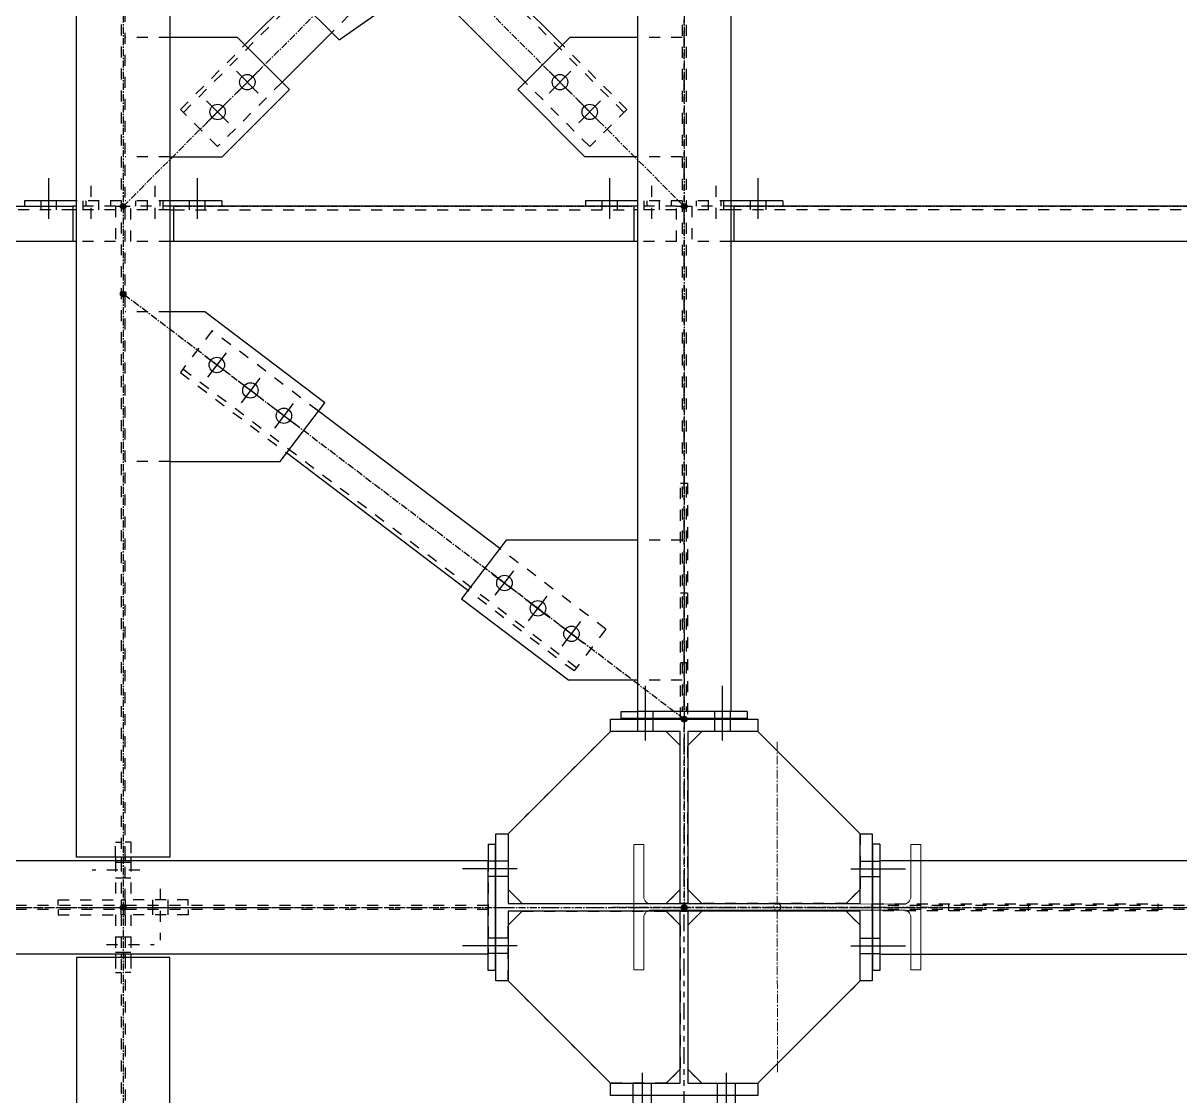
# Model space of a CAD drawing. Header units: inches. Extents: x 209270 to 234360, y -180214 to -150194.
# Drawn here: x 224436 to 226086, y -158533 to -157003 of the extents above; entities that cross this region are included whole.
import ezdxf

# ---------------------------------------------------------------- set-up
doc = ezdxf.new("R2010")
doc.units = ezdxf.units.IN
doc.header["$LTSCALE"] = 10
doc.header["$MEASUREMENT"] = 0
for name, pattern in [('CENTER', [2, 1.25, -0.25, 0.25, -0.25]), ('DXK_LINE_DOT2', [3.9198, 1.9599, -1.9599]), ('DXK_LINE_DOT5', [7.8785, 2.979, -0.9799, 0.9799, -0.9799, 0.9799, -0.9799])]:
    doc.linetypes.add(name, pattern=pattern)
doc.layers.get('0').update_dxf_attribs({"color": 1})
for name, color, linetype in [('$AUDIT_BAD_LAYER1', 1, 'Continuous'), ('_BLUE_0', 5, 'Continuous'), ('_BLUE_1', 5, 'Continuous'), ('_BLUE_2', 5, 'Continuous'), ('_BLUE_4', 5, 'Continuous')]:
    doc.layers.add(name, color=color, linetype=linetype)
doc.layers.add('CEN', color=1, linetype='CENTER', lineweight=9)
doc.layers.add('MAIN OBJECT', color=1, linetype='Continuous', lineweight=18)

# ---------------------------------------------------------------- blocks, each defined once
blk = doc.blocks.new('A$C426f7GU6TT')
at = {"layer": 'CEN'}
for p, q in [((0, 235.7), (0, -235.7)), ((-235.7, 0), (235.7, 0))]:
    blk.add_line(p, q, dxfattribs=at)
blk.add_circle((0, 0), 5, dxfattribs=at)
at = {"layer": 'MAIN OBJECT'}
blk.add_lwpolyline([(4.4, -180.2, 0.414214), (14.6, -190.4), (89.4, -190.4), (89.4, -204.7), (-89.4, -204.7), (-89.4, -190.4), (-14.6, -190.4, 0.414214), (-4.4, -180.2), (-4.4, 180.2, 0.414214), (-14.6, 190.4), (-89.4, 190.4), (-89.4, 204.7), (89.4, 204.7), (89.4, 190.4), (14.6, 190.4, 0.414214), (4.4, 180.2), (4.4, -180.2)], format="xyb", dxfattribs=at)
blk = doc.blocks.new('MECH_DRAWING')
at = {"layer": '$AUDIT_BAD_LAYER1', "rotation": 270.0096740856855}
blk.add_blockref('A$C426f7GU6TT', (225511.9, -158263.7), dxfattribs=at)
blk = doc.blocks.new('GridLine-116860372-116903 - 114867')
at = {"layer": '_BLUE_2', "linetype": 'DXK_LINE_DOT5'}
blk.add_line((20200.6, 12454.5), (20200.6, 27661.7), dxfattribs=at)
blk = doc.blocks.new('GridLine-116860372-116906 - 114867')
at = {"layer": '_BLUE_2', "linetype": 'DXK_LINE_DOT5'}
blk.add_line((2535.4, 21320.8), (24512.1, 21320.8), dxfattribs=at)
blk = doc.blocks.new('Part-116860372-114957 - 114867')
at = {"layer": '_BLUE_2', "linetype": 'Continuous'}
for p, q in [((20193.8, 21314.1), (20193.8, 21314.1)), ((20193.8, 21007.1), (20193.8, 21314.1)), ((20193.8, 21314.1), (20207.3, 21314.1)), ((20207.3, 21314.1), (20207.3, 21314.1)), ((20207.3, 21314.1), (20207.3, 21007.1)), ((20069.3, 21007.1), (20069.3, 21007.1)), ((20069.3, 20985.4), (20069.3, 21007.1)), ((20069.3, 21007.1), (20193.8, 21007.1)), ((20193.8, 21007.1), (20193.8, 21007.1)), ((20207.3, 21007.1), (20207.3, 21007.1)), ((20207.3, 21007.1), (20331.8, 21007.1)), ((20331.8, 21007.1), (20331.8, 21007.1)), ((20331.8, 21007.1), (20331.8, 20985.4)), ((20069.3, 20985.4), (20069.3, 20985.4)), ((20331.8, 20985.4), (20069.3, 20985.4)), ((20331.8, 20985.4), (20331.8, 20985.4))]:
    blk.add_line(p, q, dxfattribs=at)
blk = doc.blocks.new('Part-116860372-114980 - 114867')
at = {"layer": '_BLUE_4', "linetype": 'Continuous'}
for points in [[(20200.6, 21315.8, -1), (20200.6, 21325.8, -1)], [(23950.6, 21315.8, -1), (23950.6, 21325.8, -1)]]:
    blk.add_hatch(color=256, dxfattribs=at).paths.add_polyline_path(points)
at = {"layer": '_BLUE_1', "linetype": 'DXK_LINE_DOT2'}
for p, q in [((23601.4, 21324.4), (20549.8, 21324.4)), ((23601.4, 21317.3), (20549.8, 21317.3))]:
    blk.add_line(p, q, dxfattribs=at)
at = {"layer": '_BLUE_2', "linetype": 'Continuous'}
for p, q in [((20549.8, 21404.1), (20549.8, 21237.6)), ((23601.4, 21404.1), (20549.8, 21404.1)), ((23601.4, 21237.6), (23601.4, 21404.1)), ((20549.8, 21237.6), (23601.4, 21237.6))]:
    blk.add_line(p, q, dxfattribs=at)
at = {"layer": '_BLUE_4', "linetype": 'CENTER'}
blk.add_line((20200.6, 21320.8), (23950.6, 21320.8), dxfattribs=at)
at = {"layer": '_BLUE_4', "linetype": 'Continuous'}
for centre in [(20200.6, 21320.8), (23950.6, 21320.8)]:
    blk.add_circle(centre, 5, dxfattribs=at)
blk = doc.blocks.new('Part-116860372-114974 - 114867')
at = {"layer": '_BLUE_4', "linetype": 'Continuous'}
blk.add_hatch(color=256, dxfattribs=at).paths.add_polyline_path([(19200.6, 21315.8, -1), (19200.6, 21325.8, -1)])
at = {"layer": '_BLUE_1', "linetype": 'DXK_LINE_DOT2'}
for p, q in [((19197, 24933.3), (19197, 21410.3)), ((19204.1, 21410.3), (19204.1, 23580.8)), ((19197, 21404.1), (19197, 21334.4)), ((19204.1, 21334.4), (19204.1, 21404.1)), ((19197, 21334.4), (19204.1, 21334.4))]:
    blk.add_line(p, q, dxfattribs=at)
at = {"layer": '_BLUE_2', "linetype": 'Continuous'}
for p, q in [((19117.3, 21410.3), (19117.3, 24939.6)), ((19283.8, 24939.6), (19283.8, 21410.3)), ((19283.8, 21410.3), (19117.3, 21410.3)), ((19197, 21410.3), (19197, 21404.1)), ((19204.1, 21404.1), (19204.1, 21410.3))]:
    blk.add_line(p, q, dxfattribs=at)
at = {"layer": '_BLUE_4', "linetype": 'CENTER'}
blk.add_line((19200.6, 25070.8), (19200.6, 21320.8), dxfattribs=at)
at = {"layer": '_BLUE_4', "linetype": 'Continuous'}
blk.add_circle((19200.6, 21320.8), 5, dxfattribs=at)
blk = doc.blocks.new('Part-116860372-114976 - 114867')
at = {"layer": '_BLUE_4', "linetype": 'Continuous'}
blk.add_hatch(color=256, dxfattribs=at).paths.add_polyline_path([(19200.6, 21315.8, -1), (19200.6, 21325.8, -1)])
at = {"layer": '_BLUE_1', "linetype": 'DXK_LINE_DOT2'}
for p, q in [((19197, 21307.3), (19197, 21204.8)), ((19204.1, 21307.3), (19197, 21307.3)), ((19204.1, 21307.3), (19204.1, 21237.6)), ((19204.1, 21231.3), (19204.1, 19233.3)), ((19197, 21204.8), (19197, 19233.3))]:
    blk.add_line(p, q, dxfattribs=at)
at = {"layer": '_BLUE_2', "linetype": 'Continuous'}
for p, q in [((19117.3, 21231.3), (19117.3, 19227.1)), ((19283.8, 21231.3), (19117.3, 21231.3)), ((19197, 21237.6), (19197, 21231.3)), ((19204.1, 21237.6), (19204.1, 21231.3)), ((19283.8, 19227.1), (19283.8, 21231.3))]:
    blk.add_line(p, q, dxfattribs=at)
at = {"layer": '_BLUE_4', "linetype": 'CENTER'}
blk.add_line((19200.6, 21320.8), (19200.6, 19070.8), dxfattribs=at)
at = {"layer": '_BLUE_4', "linetype": 'Continuous'}
blk.add_circle((19200.6, 21320.8), 5, dxfattribs=at)
blk = doc.blocks.new('Part-116860372-114956 - 114867')
at = {"layer": '_BLUE_4', "linetype": 'Continuous'}
blk.add_hatch(color=256, dxfattribs=at).paths.add_polyline_path([(20200.6, 21315.8, -1), (20200.6, 21325.8, -1)])
at = {"layer": '_BLUE_2', "linetype": 'Continuous'}
for p, q in [((19865.1, 21189.6), (19865.1, 21452.1)), ((19865.1, 21452.1), (19886.9, 21452.1)), ((19886.9, 21452.1), (19886.9, 21327.6)), ((20514.3, 21452.1), (20536, 21452.1)), ((20514.3, 21327.6), (20514.3, 21452.1)), ((20536, 21452.1), (20536, 21189.6)), ((19886.9, 21327.6), (20514.3, 21327.6)), ((20514.3, 21314.1), (19886.9, 21314.1)), ((19886.9, 21314.1), (19886.9, 21189.6)), ((20514.3, 21189.6), (20514.3, 21314.1)), ((19886.9, 21189.6), (19865.1, 21189.6)), ((20536, 21189.6), (20514.3, 21189.6))]:
    blk.add_line(p, q, dxfattribs=at)
at = {"layer": '_BLUE_4', "linetype": 'CENTER'}
blk.add_line((20200.6, 21320.8), (20200.6, 21320.8), dxfattribs=at)
at = {"layer": '_BLUE_4', "linetype": 'Continuous'}
blk.add_circle((20200.6, 21320.8), 5, dxfattribs=at)
blk = doc.blocks.new('Part-116860372-114958 - 114867')
at = {"layer": '_BLUE_2', "linetype": 'Continuous'}
for p, q in [((20069.3, 21656.3), (20069.3, 21656.3)), ((20069.3, 21656.3), (20331.8, 21656.3)), ((20069.3, 21634.5), (20069.3, 21656.3)), ((20331.8, 21656.3), (20331.8, 21656.3)), ((20331.8, 21656.3), (20331.8, 21634.5)), ((20069.3, 21634.5), (20069.3, 21634.5)), ((20193.8, 21634.5), (20069.3, 21634.5)), ((20193.8, 21634.5), (20193.8, 21634.5)), ((20193.8, 21327.6), (20193.8, 21634.5)), ((20207.3, 21634.5), (20207.3, 21634.5)), ((20331.8, 21634.5), (20207.3, 21634.5)), ((20207.3, 21634.5), (20207.3, 21327.6)), ((20331.8, 21634.5), (20331.8, 21634.5)), ((20193.8, 21327.6), (20193.8, 21327.6)), ((20207.3, 21327.6), (20193.8, 21327.6)), ((20207.3, 21327.6), (20207.3, 21327.6))]:
    blk.add_line(p, q, dxfattribs=at)
blk = doc.blocks.new('Part-116860372-114973 - 114867')
at = {"layer": '_BLUE_4', "linetype": 'Continuous'}
for points in [[(17825.6, 21315.8, -1), (17825.6, 21325.8, -1)], [(20200.6, 21315.8, -1), (20200.6, 21325.8, -1)]]:
    blk.add_hatch(color=256, dxfattribs=at).paths.add_polyline_path(points)
at = {"layer": '_BLUE_1', "linetype": 'DXK_LINE_DOT2'}
for p, q in [((17840.9, 21404.1), (17840.9, 21237.6)), ((17938.1, 21404.1), (17840.9, 21404.1)), ((17840.9, 21324.4), (17938.1, 21324.4)), ((19851.4, 21324.4), (17944.3, 21324.4)), ((17938.1, 21317.3), (17840.9, 21317.3)), ((19851.4, 21317.3), (17944.3, 21317.3)), ((17938.1, 21237.6), (17840.9, 21237.6))]:
    blk.add_line(p, q, dxfattribs=at)
at = {"layer": '_BLUE_2', "linetype": 'Continuous'}
for p, q in [((19851.4, 21404.1), (17938.1, 21404.1)), ((17944.3, 21404.1), (17944.3, 21237.6)), ((19851.4, 21237.6), (19851.4, 21404.1)), ((17944.3, 21324.4), (17938.1, 21324.4)), ((17944.3, 21317.3), (17938.1, 21317.3)), ((19851.4, 21237.6), (17938.1, 21237.6))]:
    blk.add_line(p, q, dxfattribs=at)
at = {"layer": '_BLUE_4', "linetype": 'CENTER'}
blk.add_line((17825.6, 21320.8), (20200.6, 21320.8), dxfattribs=at)
at = {"layer": '_BLUE_4', "linetype": 'Continuous'}
for centre in [(17825.6, 21320.8), (20200.6, 21320.8)]:
    blk.add_circle(centre, 5, dxfattribs=at)
blk = doc.blocks.new('Part-116860372-114975 - 114867')
at = {"layer": '_BLUE_4', "linetype": 'Continuous'}
blk.add_hatch(color=256, dxfattribs=at).paths.add_polyline_path([(20200.6, 21315.8, -1), (20200.6, 21325.8, -1)])
at = {"layer": '_BLUE_1', "linetype": 'DXK_LINE_DOT2'}
for p, q in [((20197, 25050.3), (20197, 21670)), ((20204.1, 25050.3), (20204.1, 21670))]:
    blk.add_line(p, q, dxfattribs=at)
at = {"layer": '_BLUE_2', "linetype": 'Continuous'}
for p, q in [((20117.3, 25050.3), (20117.3, 21670)), ((20283.8, 25050.3), (20283.8, 21670)), ((20283.8, 21670), (20117.3, 21670))]:
    blk.add_line(p, q, dxfattribs=at)
at = {"layer": '_BLUE_4', "linetype": 'CENTER'}
blk.add_line((20200.6, 25070.8), (20200.6, 21320.8), dxfattribs=at)
at = {"layer": '_BLUE_4', "linetype": 'Continuous'}
blk.add_circle((20200.6, 21320.8), 5, dxfattribs=at)
blk = doc.blocks.new('Bolt-116860372-115869 - 114867')
at = {"layer": '_BLUE_2', "linetype": 'Continuous'}
for p, q in [((20131.8, 21618.3), (20131.8, 21715.8)), ((20131.8, 21618.3), (20131.8, 21715.8)), ((20269.3, 21618.3), (20269.3, 21715.8)), ((20269.3, 21618.3), (20269.3, 21715.8)), ((20118.1, 21657.5), (20118.1, 21670)), ((20118.1, 21657.5), (20118.1, 21670)), ((20118.1, 21634.5), (20118.1, 21656.3)), ((20118.1, 21634.5), (20118.1, 21656.3)), ((20145.6, 21657.5), (20145.6, 21670)), ((20145.6, 21657.5), (20145.6, 21670)), ((20145.6, 21634.5), (20145.6, 21656.3)), ((20145.6, 21634.5), (20145.6, 21656.3)), ((20255.6, 21657.5), (20255.6, 21670)), ((20255.6, 21657.5), (20255.6, 21670)), ((20255.6, 21634.5), (20255.6, 21656.3)), ((20255.6, 21634.5), (20255.6, 21656.3)), ((20283.1, 21657.5), (20283.1, 21670)), ((20283.1, 21657.5), (20283.1, 21670)), ((20283.1, 21634.5), (20283.1, 21656.3)), ((20283.1, 21634.5), (20283.1, 21656.3))]:
    blk.add_line(p, q, dxfattribs=at)
blk = doc.blocks.new('Bolt-116860372-115446 - 114867')
at = {"layer": '_BLUE_1', "linetype": 'DXK_LINE_DOT2'}
for p, q in [((19187, 21268.5), (19197, 21268.5)), ((19197, 21268.5), (19204.1, 21268.5)), ((19204.1, 21268.5), (19214.1, 21268.5)), ((19170.8, 21254.8), (19255.8, 21254.8)), ((19187, 21241), (19197, 21241)), ((19197, 21241), (19204.1, 21241)), ((19204.1, 21241), (19214.1, 21241))]:
    blk.add_line(p, q, dxfattribs=at)
blk = doc.blocks.new('Part-116860372-115053 - 114867')
at = {"layer": '_BLUE_4', "linetype": 'Continuous'}
for points in [[(17825.6, 22565.8, -1), (17825.6, 22575.8, -1)], [(19200.6, 22565.8, -1), (19200.6, 22575.8, -1)]]:
    blk.add_hatch(color=256, dxfattribs=at).paths.add_polyline_path(points)
at = {"layer": '_BLUE_1', "linetype": 'DXK_LINE_DOT2'}
for p, q in [((17840.9, 22570.8), (17840.9, 22545.8)), ((17840.9, 22570.8), (17944.3, 22570.8)), ((17938.1, 22564.6), (17840.9, 22564.6)), ((19111.1, 22564.6), (17944.3, 22564.6)), ((19187, 22570.8), (19111.1, 22570.8)), ((19187, 22564.6), (19117.3, 22564.6)), ((19187, 22570.8), (19187, 22508.3)), ((17840.9, 22545.8), (17903.4, 22545.8)), ((17903.4, 22545.8), (17903.4, 22508.3)), ((17938.1, 22508.3), (17903.4, 22508.3)), ((19187, 22508.3), (19117.3, 22508.3))]:
    blk.add_line(p, q, dxfattribs=at)
at = {"layer": '_BLUE_2', "linetype": 'Continuous'}
for p, q in [((17944.3, 22564.6), (17938.1, 22564.6)), ((17944.3, 22508.3), (17944.3, 22570.8)), ((17944.3, 22570.8), (19111.1, 22570.8)), ((19111.1, 22570.8), (19111.1, 22508.3)), ((19117.3, 22564.6), (19111.1, 22564.6)), ((19117.3, 22508.3), (17938.1, 22508.3))]:
    blk.add_line(p, q, dxfattribs=at)
at = {"layer": '_BLUE_4', "linetype": 'CENTER'}
for p, q in [((17825.6, 22570.8), (17840.9, 22570.8)), ((17944.3, 22570.8), (19111.1, 22570.8)), ((19187, 22570.8), (19200.6, 22570.8))]:
    blk.add_line(p, q, dxfattribs=at)
at = {"layer": '_BLUE_4', "linetype": 'Continuous'}
for centre in [(17825.6, 22570.8), (19200.6, 22570.8)]:
    blk.add_circle(centre, 5, dxfattribs=at)
blk = doc.blocks.new('Part-116860372-115054 - 114867')
at = {"layer": '_BLUE_4', "linetype": 'Continuous'}
for points in [[(19200.6, 22565.8, -1), (19200.6, 22575.8, -1)], [(20200.6, 22565.8, -1), (20200.6, 22575.8, -1)]]:
    blk.add_hatch(color=256, dxfattribs=at).paths.add_polyline_path(points)
at = {"layer": '_BLUE_1', "linetype": 'DXK_LINE_DOT2'}
for p, q in [((19214.1, 22508.3), (19214.1, 22570.8)), ((19290.1, 22570.8), (19214.1, 22570.8)), ((19283.8, 22564.6), (19214.1, 22564.6)), ((19290.1, 22564.6), (20111.1, 22564.6)), ((20187, 22570.8), (20111.1, 22570.8)), ((20187, 22564.6), (20117.3, 22564.6)), ((20187, 22508.3), (20187, 22570.8)), ((19283.8, 22508.3), (19214.1, 22508.3)), ((20187, 22508.3), (20117.3, 22508.3))]:
    blk.add_line(p, q, dxfattribs=at)
at = {"layer": '_BLUE_2', "linetype": 'Continuous'}
for p, q in [((19283.8, 22564.6), (19290.1, 22564.6)), ((20111.1, 22570.8), (19290.1, 22570.8)), ((19290.1, 22570.8), (19290.1, 22508.3)), ((20111.1, 22570.8), (20111.1, 22508.3)), ((20117.3, 22564.6), (20111.1, 22564.6)), ((20117.3, 22508.3), (19283.8, 22508.3))]:
    blk.add_line(p, q, dxfattribs=at)
at = {"layer": '_BLUE_4', "linetype": 'CENTER'}
for p, q in [((19200.6, 22570.8), (19214.1, 22570.8)), ((19290.1, 22570.8), (20111.1, 22570.8)), ((20187, 22570.8), (20200.6, 22570.8))]:
    blk.add_line(p, q, dxfattribs=at)
at = {"layer": '_BLUE_4', "linetype": 'Continuous'}
for centre in [(19200.6, 22570.8), (20200.6, 22570.8)]:
    blk.add_circle(centre, 5, dxfattribs=at)
blk = doc.blocks.new('Part-116860372-115055 - 114867')
at = {"layer": '_BLUE_4', "linetype": 'Continuous'}
for points in [[(20200.6, 22565.8, -1), (20200.6, 22575.8, -1)], [(21450.6, 22565.8, -1), (21450.6, 22575.8, -1)]]:
    blk.add_hatch(color=256, dxfattribs=at).paths.add_polyline_path(points)
at = {"layer": '_BLUE_1', "linetype": 'DXK_LINE_DOT2'}
for p, q in [((20214.1, 22570.8), (20214.1, 22508.3)), ((20290.1, 22570.8), (20214.1, 22570.8)), ((20283.8, 22564.6), (20214.1, 22564.6)), ((21361.1, 22564.6), (20290.1, 22564.6)), ((21361.1, 22570.8), (21437, 22570.8)), ((21437, 22564.6), (21367.3, 22564.6)), ((21437, 22570.8), (21437, 22508.3)), ((20283.8, 22508.3), (20214.1, 22508.3)), ((21437, 22508.3), (21367.3, 22508.3))]:
    blk.add_line(p, q, dxfattribs=at)
at = {"layer": '_BLUE_2', "linetype": 'Continuous'}
for p, q in [((20290.1, 22564.6), (20283.8, 22564.6)), ((21361.1, 22570.8), (20290.1, 22570.8)), ((20290.1, 22508.3), (20290.1, 22570.8)), ((21361.1, 22570.8), (21361.1, 22508.3)), ((21367.3, 22564.6), (21361.1, 22564.6)), ((21367.3, 22508.3), (20283.8, 22508.3))]:
    blk.add_line(p, q, dxfattribs=at)
at = {"layer": '_BLUE_4', "linetype": 'CENTER'}
for p, q in [((20200.6, 22570.8), (20214.1, 22570.8)), ((20290.1, 22570.8), (21361.1, 22570.8)), ((21437, 22570.8), (21450.6, 22570.8))]:
    blk.add_line(p, q, dxfattribs=at)
at = {"layer": '_BLUE_4', "linetype": 'Continuous'}
for centre in [(20200.6, 22570.8), (21450.6, 22570.8)]:
    blk.add_circle(centre, 5, dxfattribs=at)
blk = doc.blocks.new('Bolt-116860372-115450 - 114867')
at = {"layer": '_BLUE_1', "linetype": 'DXK_LINE_DOT2'}
for p, q in [((19230.4, 21386.9), (19145.4, 21386.9)), ((19197, 21400.6), (19187, 21400.6)), ((19204.1, 21400.6), (19197, 21400.6)), ((19214.1, 21400.6), (19204.1, 21400.6)), ((19197, 21373.1), (19187, 21373.1)), ((19204.1, 21373.1), (19197, 21373.1)), ((19214.1, 21373.1), (19204.1, 21373.1))]:
    blk.add_line(p, q, dxfattribs=at)
blk = doc.blocks.new('Part-116860372-116243 - 114867')
at = {"layer": '_BLUE_1', "linetype": 'DXK_LINE_DOT2'}
for p, q in [((20197, 21975.4), (20117.3, 21975.4)), ((20197, 21725.8), (20117.3, 21725.8))]:
    blk.add_line(p, q, dxfattribs=at)
at = {"layer": '_BLUE_2', "linetype": 'Continuous'}
for p, q in [((19883.2, 21975.4), (19803.9, 21870.8)), ((20117.3, 21975.4), (19883.2, 21975.4)), ((19803.9, 21870.8), (19995.1, 21725.8)), ((20117.3, 21725.8), (19995.1, 21725.8))]:
    blk.add_line(p, q, dxfattribs=at)
blk = doc.blocks.new('Bolt-116860372-115742 - 114867')
at = {"layer": '_BLUE_1', "linetype": 'DXK_LINE_DOT2'}
for p, q in [((20143.3, 22548.3), (20143.3, 22620.8)), ((20129.5, 22570.8), (20129.5, 22580.8)), ((20157, 22570.8), (20157, 22580.8)), ((20129.5, 22564.6), (20129.5, 22570.8)), ((20157, 22564.6), (20157, 22570.8))]:
    blk.add_line(p, q, dxfattribs=at)
at = {"layer": '_BLUE_2', "linetype": 'Continuous'}
for p, q in [((20068.3, 22548.3), (20068.3, 22620.8)), ((20054.5, 22570.8), (20054.5, 22580.8)), ((20082, 22570.8), (20082, 22580.8)), ((20054.5, 22564.6), (20054.5, 22570.8)), ((20082, 22564.6), (20082, 22570.8))]:
    blk.add_line(p, q, dxfattribs=at)
blk = doc.blocks.new('Part-116860372-115083 - 114867')
at = {"layer": '_BLUE_4', "linetype": 'Continuous'}
for points in [[(19200.6, 22409.6, -1), (19200.6, 22419.6, -1)], [(20200.6, 21651.3, -1), (20200.6, 21661.3, -1)]]:
    blk.add_hatch(color=256, dxfattribs=at).paths.add_polyline_path(points)
at = {"layer": '_BLUE_1', "linetype": 'DXK_LINE_DOT2'}
for p, q in [((19359.2, 22349.2), (19302.6, 22274.5)), ((19548.5, 22205.7), (19359.2, 22349.2)), ((19302.6, 22274.5), (19491.8, 22131)), ((20009, 21748.2), (19307.1, 22280.5)), ((20061.1, 21817), (19871.8, 21960.5)), ((20004.4, 21742.3), (19815.2, 21885.8)), ((20061.1, 21817), (20004.4, 21742.3))]:
    blk.add_line(p, q, dxfattribs=at)
at = {"layer": '_BLUE_2', "linetype": 'Continuous'}
for p, q in [((19871.8, 21960.5), (19548.5, 22205.7)), ((19815.2, 21885.8), (19491.8, 22131))]:
    blk.add_line(p, q, dxfattribs=at)
at = {"layer": '_BLUE_4', "linetype": 'CENTER'}
blk.add_line((20200.6, 21656.3), (19200.6, 22414.6), dxfattribs=at)
at = {"layer": '_BLUE_4', "linetype": 'Continuous'}
for centre in [(19200.6, 22414.6), (20200.6, 21656.3)]:
    blk.add_circle(centre, 5, dxfattribs=at)
blk = doc.blocks.new('Part-116860372-115084 - 114867')
at = {"layer": '_BLUE_4', "linetype": 'Continuous'}
for points in [[(19702.8, 23068, -1), (19702.8, 23078, -1)], [(19200.6, 22565.8, -1), (19200.6, 22575.8, -1)]]:
    blk.add_hatch(color=256, dxfattribs=at).paths.add_polyline_path(points)
at = {"layer": '_BLUE_1', "linetype": 'DXK_LINE_DOT2'}
for p, q in [((19626.3, 23056.7), (19307.9, 22738.2)), ((19621, 23062), (19506.1, 22947.1)), ((19621, 23062), (19687.3, 22995.7)), ((19687.3, 22995.7), (19572.4, 22880.8)), ((19302.6, 22743.5), (19417.5, 22858.5)), ((19483.8, 22792.2), (19368.9, 22677.3)), ((19368.9, 22677.3), (19302.6, 22743.5))]:
    blk.add_line(p, q, dxfattribs=at)
at = {"layer": '_BLUE_2', "linetype": 'Continuous'}
for p, q in [((19506.1, 22947.1), (19417.5, 22858.5)), ((19572.4, 22880.8), (19483.8, 22792.2))]:
    blk.add_line(p, q, dxfattribs=at)
at = {"layer": '_BLUE_4', "linetype": 'CENTER'}
blk.add_line((19200.6, 22570.8), (19702.8, 23073), dxfattribs=at)
at = {"layer": '_BLUE_4', "linetype": 'Continuous'}
for centre in [(19702.8, 23073), (19200.6, 22570.8)]:
    blk.add_circle(centre, 5, dxfattribs=at)
blk = doc.blocks.new('Part-116860372-115085 - 114867')
at = {"layer": '_BLUE_4', "linetype": 'Continuous'}
for points in [[(19200.6, 23565.8, -1), (19200.6, 23575.8, -1)], [(20200.6, 22565.8, -1), (20200.6, 22575.8, -1)]]:
    blk.add_hatch(color=256, dxfattribs=at).paths.add_polyline_path(points)
at = {"layer": '_BLUE_1', "linetype": 'DXK_LINE_DOT2'}
for p, q in [((19368.9, 23473.3), (19302.6, 23407)), ((20093.3, 22738.2), (19363.6, 23468)), ((19483.8, 23358.4), (19368.9, 23473.3)), ((19417.5, 23292.1), (19302.6, 23407)), ((19802.7, 23039.4), (19664.7, 23177.4)), ((19736.4, 22973.1), (19598.4, 23111.1)), ((20098.6, 22743.5), (19983.7, 22858.5)), ((20032.3, 22677.3), (19917.4, 22792.2)), ((20098.6, 22743.5), (20032.3, 22677.3))]:
    blk.add_line(p, q, dxfattribs=at)
at = {"layer": '_BLUE_2', "linetype": 'Continuous'}
for p, q in [((19664.7, 23177.4), (19483.8, 23358.4)), ((19598.4, 23111.1), (19417.5, 23292.1)), ((19983.7, 22858.5), (19802.7, 23039.4)), ((19917.4, 22792.2), (19736.4, 22973.1))]:
    blk.add_line(p, q, dxfattribs=at)
at = {"layer": '_BLUE_4', "linetype": 'CENTER'}
blk.add_line((19200.6, 23570.8), (20200.6, 22570.8), dxfattribs=at)
at = {"layer": '_BLUE_4', "linetype": 'Continuous'}
for centre in [(19200.6, 23570.8), (20200.6, 22570.8)]:
    blk.add_circle(centre, 5, dxfattribs=at)
blk = doc.blocks.new('Part-116860372-157499 - 114867')
at = {"layer": '_BLUE_1', "linetype": 'DXK_LINE_DOT2'}
for p, q in [((20232.3, 21314.1), (20207.3, 21289.1)), ((20514.3, 21289.1), (20489.3, 21314.1)), ((20331.8, 21007.2), (20514.3, 21189.6)), ((20207.3, 21032.2), (20232.3, 21007.2))]:
    blk.add_line(p, q, dxfattribs=at)
blk = doc.blocks.new('Bolt-116860372-115738 - 114867')
at = {"layer": '_BLUE_1', "linetype": 'DXK_LINE_DOT2'}
for p, q in [((20257.9, 22548.3), (20257.9, 22620.8)), ((20244.1, 22570.8), (20244.1, 22580.8)), ((20271.6, 22570.8), (20271.6, 22580.8)), ((20244.1, 22564.6), (20244.1, 22570.8)), ((20271.6, 22564.6), (20271.6, 22570.8))]:
    blk.add_line(p, q, dxfattribs=at)
at = {"layer": '_BLUE_2', "linetype": 'Continuous'}
for p, q in [((20332.9, 22548.3), (20332.9, 22620.8)), ((20319.1, 22570.8), (20319.1, 22580.8)), ((20346.6, 22570.8), (20346.6, 22580.8)), ((20319.1, 22564.6), (20319.1, 22570.8)), ((20346.6, 22564.6), (20346.6, 22570.8))]:
    blk.add_line(p, q, dxfattribs=at)
blk = doc.blocks.new('Bolt-116860372-116631 - 114867')
at = {"layer": '_BLUE_2', "linetype": 'Continuous'}
for p, q in [((19903.1, 21389.6), (19805.6, 21389.6)), ((19903.1, 21389.6), (19805.6, 21389.6)), ((19863.9, 21403.3), (19851.4, 21403.3)), ((19863.9, 21403.3), (19851.4, 21403.3)), ((19886.9, 21403.3), (19865.1, 21403.3)), ((19886.9, 21403.3), (19865.1, 21403.3)), ((19863.9, 21375.8), (19851.4, 21375.8)), ((19863.9, 21375.8), (19851.4, 21375.8)), ((19886.9, 21375.8), (19865.1, 21375.8)), ((19886.9, 21375.8), (19865.1, 21375.8)), ((19863.9, 21265.8), (19851.4, 21265.8)), ((19863.9, 21265.8), (19851.4, 21265.8)), ((19886.9, 21265.8), (19865.1, 21265.8)), ((19886.9, 21265.8), (19865.1, 21265.8)), ((19903.1, 21252.1), (19805.6, 21252.1)), ((19903.1, 21252.1), (19805.6, 21252.1)), ((19863.9, 21238.3), (19851.4, 21238.3)), ((19863.9, 21238.3), (19851.4, 21238.3)), ((19886.9, 21238.3), (19865.1, 21238.3)), ((19886.9, 21238.3), (19865.1, 21238.3))]:
    blk.add_line(p, q, dxfattribs=at)
blk = doc.blocks.new('Part-116860372-115444 - 114867')
at = {"layer": '_BLUE_1', "linetype": 'DXK_LINE_DOT2'}
for p, q in [((19204.1, 21307.3), (19204.1, 21317.3)), ((19316.6, 21307.3), (19214.1, 21307.3)), ((19214.1, 21307.3), (19214.1, 21237.6)), ((19316.6, 21317.3), (19316.6, 21307.3)), ((19204.1, 21231.3), (19204.1, 21237.6)), ((19214.1, 21231.3), (19214.1, 21204.8)), ((19214.1, 21204.8), (19204.1, 21204.8))]:
    blk.add_line(p, q, dxfattribs=at)
at = {"layer": '_BLUE_2', "linetype": 'Continuous'}
blk.add_line((19214.1, 21237.6), (19214.1, 21231.3), dxfattribs=at)
blk = doc.blocks.new('Part-116860372-115445 - 114867')
at = {"layer": '_BLUE_1', "linetype": 'DXK_LINE_DOT2'}
for p, q in [((19084.5, 21317.3), (19084.5, 21307.3)), ((19084.5, 21307.3), (19187, 21307.3)), ((19187, 21307.3), (19187, 21237.6)), ((19197, 21307.3), (19197, 21317.3)), ((19187, 21231.3), (19187, 21204.8)), ((19187, 21204.8), (19197, 21204.8))]:
    blk.add_line(p, q, dxfattribs=at)
at = {"layer": '_BLUE_2', "linetype": 'Continuous'}
blk.add_line((19187, 21237.6), (19187, 21231.3), dxfattribs=at)
blk = doc.blocks.new('Part-116860372-115448 - 114867')
at = {"layer": '_BLUE_1', "linetype": 'DXK_LINE_DOT2'}
for p, q in [((19187, 21410.3), (19187, 21436.9)), ((19187, 21436.9), (19197, 21436.9)), ((19197, 21410.3), (19197, 21404.1)), ((19187, 21404.1), (19187, 21334.4)), ((19084.5, 21324.4), (19084.5, 21334.4)), ((19084.5, 21334.4), (19187, 21334.4)), ((19197, 21334.4), (19197, 21324.4))]:
    blk.add_line(p, q, dxfattribs=at)
at = {"layer": '_BLUE_2', "linetype": 'Continuous'}
blk.add_line((19187, 21410.3), (19187, 21404.1), dxfattribs=at)
blk = doc.blocks.new('Part-116860372-115449 - 114867')
at = {"layer": '_BLUE_1', "linetype": 'DXK_LINE_DOT2'}
for p, q in [((19214.1, 21436.9), (19204.1, 21436.9)), ((19214.1, 21436.9), (19214.1, 21410.3)), ((19204.1, 21410.3), (19204.1, 21404.1)), ((19214.1, 21404.1), (19214.1, 21334.4)), ((19204.1, 21334.4), (19204.1, 21324.4)), ((19316.6, 21334.4), (19214.1, 21334.4)), ((19316.6, 21324.4), (19316.6, 21334.4))]:
    blk.add_line(p, q, dxfattribs=at)
at = {"layer": '_BLUE_2', "linetype": 'Continuous'}
blk.add_line((19214.1, 21410.3), (19214.1, 21404.1), dxfattribs=at)
blk = doc.blocks.new('Bolt-116860372-115459 - 114867')
at = {"layer": '_BLUE_1', "linetype": 'DXK_LINE_DOT2'}
for p, q in [((19266.6, 21353.8), (19266.6, 21262.6)), ((19252.9, 21334.4), (19252.9, 21324.4)), ((19252.9, 21324.4), (19252.9, 21317.3)), ((19280.4, 21334.4), (19280.4, 21324.4)), ((19280.4, 21324.4), (19280.4, 21317.3)), ((19252.9, 21317.3), (19252.9, 21307.3)), ((19280.4, 21317.3), (19280.4, 21307.3))]:
    blk.add_line(p, q, dxfattribs=at)
blk = doc.blocks.new('Part-116860372-116191 - 114867')
at = {"layer": '_BLUE_1', "linetype": 'DXK_LINE_DOT2'}
for p, q in [((20197, 22871.7), (20117.3, 22871.7)), ((20197, 22659.2), (20117.3, 22659.2))]:
    blk.add_line(p, q, dxfattribs=at)
at = {"layer": '_BLUE_2', "linetype": 'Continuous'}
for p, q in [((19996.9, 22871.7), (19904.1, 22778.9)), ((20117.3, 22871.7), (19996.9, 22871.7)), ((20023.8, 22659.2), (19904.1, 22778.9)), ((20117.3, 22659.2), (20023.8, 22659.2))]:
    blk.add_line(p, q, dxfattribs=at)
blk = doc.blocks.new('Part-116860372-149975 - 114867')
at = {"layer": '_BLUE_1', "linetype": 'DXK_LINE_DOT2'}
for p, q in [((20331.8, 21634.5), (20232.3, 21634.5)), ((20207.3, 21352.6), (20207.3, 21609.5)), ((20514.3, 21452.1), (20514.3, 21352.6)), ((20489.3, 21327.6), (20232.3, 21327.6))]:
    blk.add_line(p, q, dxfattribs=at)
at = {"layer": '_BLUE_2', "linetype": 'Continuous'}
for p, q in [((20232.3, 21634.5), (20207.3, 21609.5)), ((20331.8, 21634.5), (20514.3, 21452.1)), ((20232.3, 21327.6), (20207.3, 21352.6)), ((20514.3, 21352.6), (20489.3, 21327.6))]:
    blk.add_line(p, q, dxfattribs=at)
blk = doc.blocks.new('Bolt-116860372-116244 - 114867')
at = {"layer": '_BLUE_2', "linetype": 'Continuous'}
for p, q in [((19863.6, 21877.3), (19896.9, 21921.1)), ((19858.3, 21915.8), (19902.2, 21882.6)), ((19918.1, 21870.5), (19961.9, 21837.2)), ((19923.4, 21831.9), (19956.6, 21875.8)), ((19977.9, 21825.2), (20021.7, 21791.9)), ((19983.2, 21786.6), (20016.4, 21830.5))]:
    blk.add_line(p, q, dxfattribs=at)
for centre in [(19880.3, 21899.2), (19940, 21853.9), (19999.8, 21808.5)]:
    blk.add_circle(centre, 13.8, dxfattribs=at)
blk = doc.blocks.new('Part-116860372-115739 - 114867')
at = {"layer": '_BLUE_1', "linetype": 'DXK_LINE_DOT2'}
for p, q in [((19283.8, 22580.8), (19204.1, 22580.8)), ((19222.9, 22570.8), (19222.9, 22580.8)), ((19266.6, 22570.8), (19266.6, 22580.8))]:
    blk.add_line(p, q, dxfattribs=at)
at = {"layer": '_BLUE_2', "linetype": 'Continuous'}
for p, q in [((19376.6, 22580.8), (19283.8, 22580.8)), ((19376.6, 22580.8), (19376.6, 22570.8)), ((19290.1, 22570.8), (19283.8, 22570.8))]:
    blk.add_line(p, q, dxfattribs=at)
blk = doc.blocks.new('Part-116860372-115743 - 114867')
at = {"layer": '_BLUE_1', "linetype": 'DXK_LINE_DOT2'}
for p, q in [((19197, 22580.8), (19117.3, 22580.8)), ((19134.5, 22570.8), (19134.5, 22580.8)), ((19178.3, 22570.8), (19178.3, 22580.8)), ((19197, 22580.8), (19197, 22570.8))]:
    blk.add_line(p, q, dxfattribs=at)
at = {"layer": '_BLUE_2', "linetype": 'Continuous'}
for p, q in [((19117.3, 22580.8), (19024.5, 22580.8)), ((19024.5, 22580.8), (19024.5, 22570.8)), ((19117.3, 22570.8), (19111.1, 22570.8))]:
    blk.add_line(p, q, dxfattribs=at)
blk = doc.blocks.new('Part-116860372-115737 - 114867')
at = {"layer": '_BLUE_1', "linetype": 'DXK_LINE_DOT2'}
for p, q in [((20283.8, 22580.8), (20204.1, 22580.8)), ((20222.9, 22570.8), (20222.9, 22580.8)), ((20266.6, 22570.8), (20266.6, 22580.8))]:
    blk.add_line(p, q, dxfattribs=at)
at = {"layer": '_BLUE_2', "linetype": 'Continuous'}
for p, q in [((20376.6, 22580.8), (20283.8, 22580.8)), ((20376.6, 22580.8), (20376.6, 22570.8)), ((20290.1, 22570.8), (20283.8, 22570.8))]:
    blk.add_line(p, q, dxfattribs=at)
blk = doc.blocks.new('Bolt-116860372-115740 - 114867')
at = {"layer": '_BLUE_1', "linetype": 'DXK_LINE_DOT2'}
for p, q in [((19257.9, 22548.3), (19257.9, 22620.8)), ((19244.1, 22570.8), (19244.1, 22580.8)), ((19271.6, 22570.8), (19271.6, 22580.8)), ((19244.1, 22564.6), (19244.1, 22570.8)), ((19271.6, 22564.6), (19271.6, 22570.8))]:
    blk.add_line(p, q, dxfattribs=at)
at = {"layer": '_BLUE_2', "linetype": 'Continuous'}
for p, q in [((19332.9, 22548.3), (19332.9, 22620.8)), ((19319.1, 22570.8), (19319.1, 22580.8)), ((19346.6, 22570.8), (19346.6, 22580.8)), ((19319.1, 22564.6), (19319.1, 22570.8)), ((19346.6, 22564.6), (19346.6, 22570.8))]:
    blk.add_line(p, q, dxfattribs=at)
blk = doc.blocks.new('Part-116860372-115741 - 114867')
at = {"layer": '_BLUE_1', "linetype": 'DXK_LINE_DOT2'}
for p, q in [((20197, 22580.8), (20117.3, 22580.8)), ((20134.5, 22570.8), (20134.5, 22580.8)), ((20178.3, 22570.8), (20178.3, 22580.8)), ((20197, 22580.8), (20197, 22570.8))]:
    blk.add_line(p, q, dxfattribs=at)
at = {"layer": '_BLUE_2', "linetype": 'Continuous'}
for p, q in [((20117.3, 22580.8), (20024.5, 22580.8)), ((20024.5, 22580.8), (20024.5, 22570.8)), ((20117.3, 22570.8), (20111.1, 22570.8))]:
    blk.add_line(p, q, dxfattribs=at)
blk = doc.blocks.new('Bolt-116860372-115744 - 114867')
at = {"layer": '_BLUE_1', "linetype": 'DXK_LINE_DOT2'}
for p, q in [((19143.3, 22548.3), (19143.3, 22620.8)), ((19129.5, 22570.8), (19129.5, 22580.8)), ((19157, 22570.8), (19157, 22580.8)), ((19129.5, 22564.6), (19129.5, 22570.8)), ((19157, 22564.6), (19157, 22570.8))]:
    blk.add_line(p, q, dxfattribs=at)
at = {"layer": '_BLUE_2', "linetype": 'Continuous'}
for p, q in [((19068.3, 22548.3), (19068.3, 22620.8)), ((19054.5, 22570.8), (19054.5, 22580.8)), ((19082, 22570.8), (19082, 22580.8)), ((19054.5, 22564.6), (19054.5, 22570.8)), ((19082, 22564.6), (19082, 22570.8))]:
    blk.add_line(p, q, dxfattribs=at)
blk = doc.blocks.new('Bolt-116860372-116628 - 114867')
at = {"layer": '_BLUE_2', "linetype": 'Continuous'}
for p, q in [((20498, 21389.6), (20595.5, 21389.6)), ((20498, 21389.6), (20595.5, 21389.6)), ((20514.3, 21403.3), (20536, 21403.3)), ((20514.3, 21403.3), (20536, 21403.3)), ((20537.3, 21403.3), (20549.8, 21403.3)), ((20537.3, 21403.3), (20549.8, 21403.3)), ((20514.3, 21375.8), (20536, 21375.8)), ((20514.3, 21375.8), (20536, 21375.8)), ((20537.3, 21375.8), (20549.8, 21375.8)), ((20537.3, 21375.8), (20549.8, 21375.8)), ((20514.3, 21265.8), (20536, 21265.8)), ((20514.3, 21265.8), (20536, 21265.8)), ((20537.3, 21265.8), (20549.8, 21265.8)), ((20537.3, 21265.8), (20549.8, 21265.8)), ((20498, 21252.1), (20595.5, 21252.1)), ((20498, 21252.1), (20595.5, 21252.1)), ((20514.3, 21238.3), (20536, 21238.3)), ((20514.3, 21238.3), (20536, 21238.3)), ((20537.3, 21238.3), (20549.8, 21238.3)), ((20537.3, 21238.3), (20549.8, 21238.3))]:
    blk.add_line(p, q, dxfattribs=at)
blk = doc.blocks.new('Part-116860372-115868 - 114867')
at = {"layer": '_BLUE_1', "linetype": 'DXK_LINE_DOT2'}
blk.add_line((20283.8, 21670), (20117.3, 21670), dxfattribs=at)
at = {"layer": '_BLUE_2', "linetype": 'Continuous'}
for p, q in [((20088.1, 21657.5), (20088.1, 21670)), ((20088.1, 21670), (20117.3, 21670)), ((20313.1, 21657.5), (20088.1, 21657.5)), ((20313.1, 21670), (20283.8, 21670)), ((20313.1, 21670), (20313.1, 21657.5))]:
    blk.add_line(p, q, dxfattribs=at)
blk = doc.blocks.new('Bolt-116860372-115875 - 114867')
at = {"layer": '_BLUE_2', "linetype": 'Continuous'}
for p, q in [((20125.6, 21025.9), (20125.6, 20913.4)), ((20125.6, 21025.9), (20125.6, 20913.4)), ((20125.6, 21025.9), (20125.6, 20913.4)), ((20125.6, 21025.9), (20125.6, 20913.4)), ((20125.6, 21025.9), (20125.6, 20913.4)), ((20125.6, 21025.9), (20125.6, 20913.4)), ((20125.6, 21025.9), (20125.6, 20913.4)), ((20125.6, 21025.9), (20125.6, 20913.4)), ((20125.6, 21025.9), (20125.6, 20913.4)), ((20125.6, 21025.9), (20125.6, 20913.4)), ((20275.6, 21025.9), (20275.6, 20913.4)), ((20275.6, 21025.9), (20275.6, 20913.4)), ((20275.6, 21025.9), (20275.6, 20913.4)), ((20275.6, 21025.9), (20275.6, 20913.4)), ((20275.6, 21025.9), (20275.6, 20913.4)), ((20275.6, 21025.9), (20275.6, 20913.4)), ((20275.6, 21025.9), (20275.6, 20913.4)), ((20275.6, 21025.9), (20275.6, 20913.4)), ((20275.6, 21025.9), (20275.6, 20913.4)), ((20275.6, 21025.9), (20275.6, 20913.4)), ((20109.3, 21007.1), (20109.3, 20985.4)), ((20109.3, 21007.1), (20109.3, 20985.4)), ((20109.3, 21007.1), (20109.3, 20985.4)), ((20109.3, 21007.1), (20109.3, 20985.4)), ((20109.3, 21007.1), (20109.3, 20985.4)), ((20109.3, 21007.1), (20109.3, 20985.4)), ((20109.3, 21007.1), (20109.3, 20985.4)), ((20109.3, 21007.1), (20109.3, 20985.4)), ((20109.3, 21007.1), (20109.3, 20985.4)), ((20109.3, 21007.1), (20109.3, 20985.4)), ((20141.8, 21007.1), (20141.8, 20985.4)), ((20141.8, 21007.1), (20141.8, 20985.4)), ((20141.8, 21007.1), (20141.8, 20985.4)), ((20141.8, 21007.1), (20141.8, 20985.4)), ((20141.8, 21007.1), (20141.8, 20985.4)), ((20141.8, 21007.1), (20141.8, 20985.4)), ((20141.8, 21007.1), (20141.8, 20985.4)), ((20141.8, 21007.1), (20141.8, 20985.4)), ((20141.8, 21007.1), (20141.8, 20985.4)), ((20141.8, 21007.1), (20141.8, 20985.4)), ((20259.3, 21007.1), (20259.3, 20985.4)), ((20259.3, 21007.1), (20259.3, 20985.4)), ((20259.3, 21007.1), (20259.3, 20985.4)), ((20259.3, 21007.1), (20259.3, 20985.4)), ((20259.3, 21007.1), (20259.3, 20985.4)), ((20259.3, 21007.1), (20259.3, 20985.4)), ((20259.3, 21007.1), (20259.3, 20985.4)), ((20259.3, 21007.1), (20259.3, 20985.4)), ((20259.3, 21007.1), (20259.3, 20985.4)), ((20259.3, 21007.1), (20259.3, 20985.4)), ((20291.8, 21007.1), (20291.8, 20985.4)), ((20291.8, 21007.1), (20291.8, 20985.4)), ((20291.8, 21007.1), (20291.8, 20985.4)), ((20291.8, 21007.1), (20291.8, 20985.4)), ((20291.8, 21007.1), (20291.8, 20985.4)), ((20291.8, 21007.1), (20291.8, 20985.4)), ((20291.8, 21007.1), (20291.8, 20985.4)), ((20291.8, 21007.1), (20291.8, 20985.4)), ((20291.8, 21007.1), (20291.8, 20985.4)), ((20291.8, 21007.1), (20291.8, 20985.4)), ((20109.3, 20984.1), (20109.3, 20964.1)), ((20109.3, 20984.1), (20109.3, 20964.1)), ((20109.3, 20984.1), (20109.3, 20964.1)), ((20109.3, 20984.1), (20109.3, 20964.1)), ((20109.3, 20984.1), (20109.3, 20964.1)), ((20109.3, 20984.1), (20109.3, 20964.1)), ((20109.3, 20984.1), (20109.3, 20964.1)), ((20109.3, 20984.1), (20109.3, 20964.1)), ((20109.3, 20984.1), (20109.3, 20964.1)), ((20109.3, 20984.1), (20109.3, 20964.1)), ((20141.8, 20984.1), (20141.8, 20964.1)), ((20141.8, 20984.1), (20141.8, 20964.1)), ((20141.8, 20984.1), (20141.8, 20964.1)), ((20141.8, 20984.1), (20141.8, 20964.1)), ((20141.8, 20984.1), (20141.8, 20964.1)), ((20141.8, 20984.1), (20141.8, 20964.1)), ((20141.8, 20984.1), (20141.8, 20964.1)), ((20141.8, 20984.1), (20141.8, 20964.1)), ((20141.8, 20984.1), (20141.8, 20964.1)), ((20141.8, 20984.1), (20141.8, 20964.1)), ((20259.3, 20984.1), (20259.3, 20964.1)), ((20259.3, 20984.1), (20259.3, 20964.1)), ((20259.3, 20984.1), (20259.3, 20964.1)), ((20259.3, 20984.1), (20259.3, 20964.1)), ((20259.3, 20984.1), (20259.3, 20964.1)), ((20259.3, 20984.1), (20259.3, 20964.1)), ((20259.3, 20984.1), (20259.3, 20964.1)), ((20259.3, 20984.1), (20259.3, 20964.1)), ((20259.3, 20984.1), (20259.3, 20964.1)), ((20259.3, 20984.1), (20259.3, 20964.1)), ((20291.8, 20984.1), (20291.8, 20964.1)), ((20291.8, 20984.1), (20291.8, 20964.1)), ((20291.8, 20984.1), (20291.8, 20964.1)), ((20291.8, 20984.1), (20291.8, 20964.1)), ((20291.8, 20984.1), (20291.8, 20964.1)), ((20291.8, 20984.1), (20291.8, 20964.1)), ((20291.8, 20984.1), (20291.8, 20964.1)), ((20291.8, 20984.1), (20291.8, 20964.1)), ((20291.8, 20984.1), (20291.8, 20964.1)), ((20291.8, 20984.1), (20291.8, 20964.1))]:
    blk.add_line(p, q, dxfattribs=at)
blk = doc.blocks.new('Part-116860372-115896 - 114867')
at = {"layer": '_BLUE_1', "linetype": 'DXK_LINE_DOT2'}
for p, q in [((20194.3, 22077), (20206.8, 22077)), ((20194.3, 21657.5), (20194.3, 22077)), ((20206.8, 22077), (20206.8, 21657.5)), ((20194.3, 21881.8), (20206.8, 21881.8)), ((20194.3, 21757.3), (20206.8, 21757.3)), ((20206.8, 21656.3), (20194.3, 21656.3))]:
    blk.add_line(p, q, dxfattribs=at)
at = {"layer": '_BLUE_2', "linetype": 'Continuous'}
for p, q in [((20194.3, 21657.5), (20194.3, 21656.3)), ((20206.8, 21657.5), (20206.8, 21656.3))]:
    blk.add_line(p, q, dxfattribs=at)
blk = doc.blocks.new('Part-116860372-157497 - 114867')
at = {"layer": '_BLUE_1', "linetype": 'DXK_LINE_DOT2'}
for p, q in [((20207.3, 21609.5), (20232.3, 21634.5)), ((20331.8, 21634.5), (20514.3, 21452.1)), ((20232.3, 21327.6), (20207.3, 21352.6)), ((20514.3, 21352.6), (20489.3, 21327.6))]:
    blk.add_line(p, q, dxfattribs=at)
blk = doc.blocks.new('Bolt-116860372-116241 - 114867')
at = {"layer": '_BLUE_2', "linetype": 'Continuous'}
for p, q in [((19389.6, 22271.3), (19345.7, 22304.5)), ((19384.3, 22309.8), (19351, 22266)), ((19449.3, 22226), (19405.5, 22259.2)), ((19444, 22264.5), (19410.8, 22220.7)), ((19509.1, 22180.6), (19465.3, 22213.9)), ((19503.8, 22219.2), (19470.6, 22175.3))]:
    blk.add_line(p, q, dxfattribs=at)
for centre in [(19367.6, 22287.9), (19427.4, 22242.6), (19487.2, 22197.3)]:
    blk.add_circle(centre, 13.7, dxfattribs=at)
blk = doc.blocks.new('Part-116860372-116188 - 114867')
at = {"layer": '_BLUE_1', "linetype": 'DXK_LINE_DOT2'}
for p, q in [((19283.8, 22871.7), (19204.1, 22871.7)), ((19283.8, 22659.2), (19204.1, 22659.2))]:
    blk.add_line(p, q, dxfattribs=at)
at = {"layer": '_BLUE_2', "linetype": 'Continuous'}
for p, q in [((19404.2, 22871.7), (19283.8, 22871.7)), ((19497, 22778.9), (19404.2, 22871.7)), ((19377.3, 22659.2), (19497, 22778.9)), ((19283.8, 22659.2), (19377.3, 22659.2))]:
    blk.add_line(p, q, dxfattribs=at)
blk = doc.blocks.new('Bolt-116860372-116189 - 114867')
at = {"layer": '_BLUE_2', "linetype": 'Continuous'}
for p, q in [((19441.3, 22811.6), (19402.5, 22772.7)), ((19402.5, 22811.6), (19441.3, 22772.7)), ((19388.3, 22758.6), (19349.4, 22719.7)), ((19349.4, 22758.6), (19388.3, 22719.7))]:
    blk.add_line(p, q, dxfattribs=at)
for centre in [(19421.9, 22792.2), (19368.9, 22739.1)]:
    blk.add_circle(centre, 13.8, dxfattribs=at)
blk = doc.blocks.new('Bolt-116860372-116192 - 114867')
at = {"layer": '_BLUE_2', "linetype": 'Continuous'}
for p, q in [((19959.8, 22811.6), (19998.7, 22772.7)), ((19959.8, 22772.7), (19998.7, 22811.6)), ((20012.8, 22758.6), (20051.7, 22719.7)), ((20012.8, 22719.7), (20051.7, 22758.6))]:
    blk.add_line(p, q, dxfattribs=at)
for centre in [(19979.3, 22792.2), (20032.3, 22739.1)]:
    blk.add_circle(centre, 13.7, dxfattribs=at)
blk = doc.blocks.new('Part-116860372-116198 - 114867')
at = {"layer": '_BLUE_2', "linetype": 'Continuous'}
for p, q in [((19815.5, 23283), (19664.7, 23177.4)), ((19815.5, 23283), (19908.3, 23190.2)), ((19802.7, 23039.4), (19908.3, 23190.2)), ((19664.7, 23177.4), (19598.4, 23111.1)), ((19598.4, 23111.1), (19492.9, 22960.4)), ((19736.4, 22973.1), (19802.7, 23039.4)), ((19585.7, 22867.5), (19736.4, 22973.1)), ((19585.7, 22867.5), (19492.9, 22960.4))]:
    blk.add_line(p, q, dxfattribs=at)
blk = doc.blocks.new('Part-116860372-149974 - 114867')
at = {"layer": '_BLUE_1', "linetype": 'DXK_LINE_DOT2'}
for p, q in [((20168.8, 21634.5), (20069.3, 21634.5)), ((20193.8, 21352.6), (20193.8, 21609.5)), ((19886.9, 21452.1), (19886.9, 21352.6)), ((19911.9, 21327.6), (20168.8, 21327.6))]:
    blk.add_line(p, q, dxfattribs=at)
at = {"layer": '_BLUE_2', "linetype": 'Continuous'}
for p, q in [((20069.3, 21634.5), (19886.9, 21452.1)), ((20193.8, 21609.5), (20168.8, 21634.5)), ((19886.9, 21352.6), (19911.9, 21327.6)), ((20168.8, 21327.6), (20193.8, 21352.6))]:
    blk.add_line(p, q, dxfattribs=at)
blk = doc.blocks.new('Part-116860372-116240 - 114867')
at = {"layer": '_BLUE_1', "linetype": 'DXK_LINE_DOT2'}
for p, q in [((19283.8, 22382.5), (19204.1, 22382.5)), ((19283.8, 22116), (19204.1, 22116))]:
    blk.add_line(p, q, dxfattribs=at)
at = {"layer": '_BLUE_2', "linetype": 'Continuous'}
for p, q in [((19346.3, 22382.5), (19283.8, 22382.5)), ((19559.8, 22220.6), (19346.3, 22382.5)), ((19480.5, 22116), (19559.8, 22220.6)), ((19283.8, 22116), (19480.5, 22116))]:
    blk.add_line(p, q, dxfattribs=at)
blk = doc.blocks.new('Part-116860372-116627 - 114867')
at = {"layer": '_BLUE_1', "linetype": 'DXK_LINE_DOT2'}
blk.add_line((20549.8, 21404.1), (20549.8, 21237.6), dxfattribs=at)
at = {"layer": '_BLUE_2', "linetype": 'Continuous'}
for p, q in [((20549.8, 21433.3), (20537.3, 21433.3)), ((20537.3, 21208.3), (20537.3, 21433.3)), ((20549.8, 21433.3), (20549.8, 21404.1)), ((20549.8, 21237.6), (20549.8, 21208.3)), ((20549.8, 21208.3), (20537.3, 21208.3))]:
    blk.add_line(p, q, dxfattribs=at)
blk = doc.blocks.new('Part-116860372-116630 - 114867')
at = {"layer": '_BLUE_1', "linetype": 'DXK_LINE_DOT2'}
blk.add_line((19851.4, 21404.1), (19851.4, 21237.6), dxfattribs=at)
at = {"layer": '_BLUE_2', "linetype": 'Continuous'}
for p, q in [((19851.4, 21433.3), (19851.4, 21404.1)), ((19851.4, 21433.3), (19863.9, 21433.3)), ((19863.9, 21433.3), (19863.9, 21208.3)), ((19851.4, 21208.3), (19851.4, 21237.6)), ((19863.9, 21208.3), (19851.4, 21208.3))]:
    blk.add_line(p, q, dxfattribs=at)
blk = doc.blocks.new('Part-116860372-116702 - 114867')
at = {"layer": '_BLUE_1', "linetype": 'DXK_LINE_DOT2'}
for p, q in [((20536, 21314.6), (20536, 21327.1)), ((20537.3, 21327.1), (21045.1, 21327.1)), ((20672.3, 21314.6), (20672.3, 21327.1)), ((20814.4, 21314.6), (20814.4, 21327.1)), ((21045.1, 21327.1), (21045.1, 21314.6)), ((21045.1, 21314.6), (20537.3, 21314.6))]:
    blk.add_line(p, q, dxfattribs=at)
at = {"layer": '_BLUE_2', "linetype": 'Continuous'}
for p, q in [((20536, 21327.1), (20537.3, 21327.1)), ((20537.3, 21314.6), (20536, 21314.6))]:
    blk.add_line(p, q, dxfattribs=at)
blk = doc.blocks.new('Part-116860372-149976 - 114867')
at = {"layer": '_BLUE_1', "linetype": 'DXK_LINE_DOT2'}
for p, q in [((19911.9, 21314.1), (20168.8, 21314.1)), ((19886.9, 21189.6), (19886.9, 21289.1)), ((20193.8, 21289.1), (20193.8, 21032.2)), ((20168.8, 21007.2), (20069.3, 21007.2))]:
    blk.add_line(p, q, dxfattribs=at)
at = {"layer": '_BLUE_2', "linetype": 'Continuous'}
for p, q in [((19911.9, 21314.1), (19886.9, 21289.1)), ((20168.8, 21314.1), (20193.8, 21289.1)), ((20069.3, 21007.2), (19886.9, 21189.6)), ((20193.8, 21032.2), (20168.8, 21007.2))]:
    blk.add_line(p, q, dxfattribs=at)
blk = doc.blocks.new('Part-116860372-149977 - 114867')
at = {"layer": '_BLUE_1', "linetype": 'DXK_LINE_DOT2'}
for p, q in [((20489.3, 21314.1), (20232.3, 21314.1)), ((20207.3, 21289.1), (20207.3, 21032.2)), ((20514.3, 21189.6), (20514.3, 21289.1)), ((20232.3, 21007.2), (20331.8, 21007.2))]:
    blk.add_line(p, q, dxfattribs=at)
at = {"layer": '_BLUE_2', "linetype": 'Continuous'}
for p, q in [((20232.3, 21314.1), (20207.3, 21289.1)), ((20514.3, 21289.1), (20489.3, 21314.1)), ((20331.8, 21007.2), (20514.3, 21189.6)), ((20207.3, 21032.2), (20232.3, 21007.2))]:
    blk.add_line(p, q, dxfattribs=at)
blk = doc.blocks.new('Part-116860372-157496 - 114867')
at = {"layer": '_BLUE_1', "linetype": 'DXK_LINE_DOT2'}
for p, q in [((20069.3, 21634.5), (19886.9, 21452.1)), ((20193.8, 21609.5), (20168.8, 21634.5)), ((19886.9, 21352.6), (19911.9, 21327.6)), ((20168.8, 21327.6), (20193.8, 21352.6))]:
    blk.add_line(p, q, dxfattribs=at)
blk = doc.blocks.new('Part-116860372-157498 - 114867')
at = {"layer": '_BLUE_1', "linetype": 'DXK_LINE_DOT2'}
for p, q in [((19886.9, 21289.1), (19911.9, 21314.1)), ((20168.8, 21314.1), (20193.8, 21289.1)), ((20069.3, 21007.2), (19886.9, 21189.6)), ((20193.8, 21032.2), (20168.8, 21007.2))]:
    blk.add_line(p, q, dxfattribs=at)
blk = doc.blocks.new('STR_DRAWING')
at = {"layer": '_BLUE_0', "xscale": 0.8, "yscale": 0.8, "zscale": 0.8}
for name in ['GridLine-116860372-116903 - 114867', 'Part-116860372-114974 - 114867', 'Part-116860372-114975 - 114867', 'Part-116860372-115085 - 114867', 'Part-116860372-116198 - 114867', 'Part-116860372-115084 - 114867', 'Part-116860372-116188 - 114867', 'Part-116860372-116191 - 114867', 'Bolt-116860372-116189 - 114867', 'Bolt-116860372-116192 - 114867', 'Bolt-116860372-115744 - 114867', 'Bolt-116860372-115740 - 114867', 'Bolt-116860372-115742 - 114867', 'Bolt-116860372-115738 - 114867', 'Part-116860372-115053 - 114867', 'Part-116860372-115743 - 114867', 'Part-116860372-115054 - 114867', 'Part-116860372-115739 - 114867', 'Part-116860372-115741 - 114867', 'Part-116860372-115055 - 114867', 'Part-116860372-115737 - 114867', 'Part-116860372-115083 - 114867', 'Part-116860372-116240 - 114867', 'Bolt-116860372-116241 - 114867', 'Part-116860372-115896 - 114867', 'Part-116860372-116243 - 114867', 'Bolt-116860372-116244 - 114867', 'Bolt-116860372-115869 - 114867', 'Part-116860372-115868 - 114867', 'Part-116860372-114958 - 114867', 'Part-116860372-149974 - 114867', 'Part-116860372-157496 - 114867', 'Part-116860372-149975 - 114867', 'Part-116860372-157497 - 114867', 'GridLine-116860372-116906 - 114867', 'Part-116860372-115448 - 114867', 'Part-116860372-115449 - 114867', 'Part-116860372-114956 - 114867', 'Part-116860372-116630 - 114867', 'Part-116860372-116627 - 114867', 'Part-116860372-114973 - 114867', 'Bolt-116860372-115450 - 114867', 'Bolt-116860372-116631 - 114867', 'Part-116860372-114980 - 114867', 'Bolt-116860372-116628 - 114867', 'Bolt-116860372-115459 - 114867', 'Part-116860372-115445 - 114867', 'Part-116860372-114976 - 114867', 'Part-116860372-115444 - 114867', 'Part-116860372-149976 - 114867', 'Part-116860372-157498 - 114867', 'Part-116860372-114957 - 114867', 'Part-116860372-157499 - 114867', 'Part-116860372-149977 - 114867', 'Part-116860372-116702 - 114867', 'Bolt-116860372-115446 - 114867', 'Bolt-116860372-115875 - 114867']:
    blk.add_blockref(name, (971.5, 4264.2), dxfattribs=at)

msp = doc.modelspace()

# ---------------------------------------------------------------- block references
for name, p in [('MECH_DRAWING', (0, 0)), ('STR_DRAWING', (208247, -179585))]:
    msp.add_blockref(name, p)

doc.saveas('drawing.dxf')
